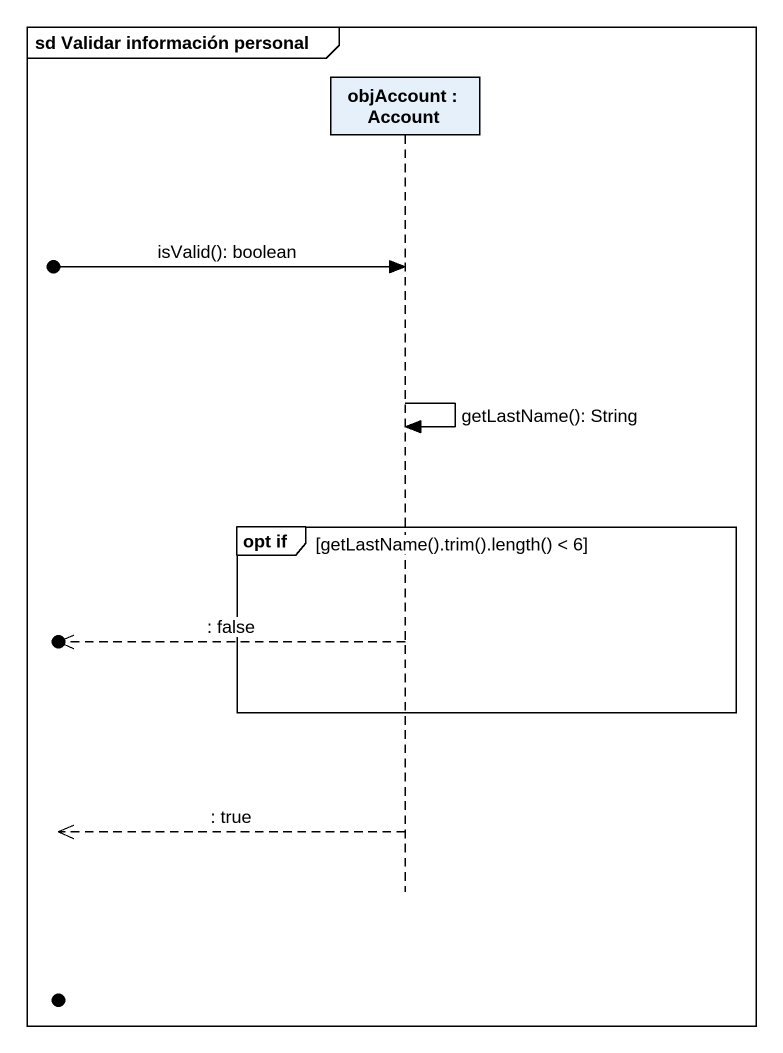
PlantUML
@startuml
mainframe sd Validar información personal
hide footbox
participant "objAccount : Account" as objAccount

[o-> objAccount : isValid(): boolean
objAccount -> objAccount : getLastName(): String
group opt if [getLastName().trim().length() < 6]
  [o<<-- objAccount : : false
end
[o<<-- objAccount : : true
@enduml
